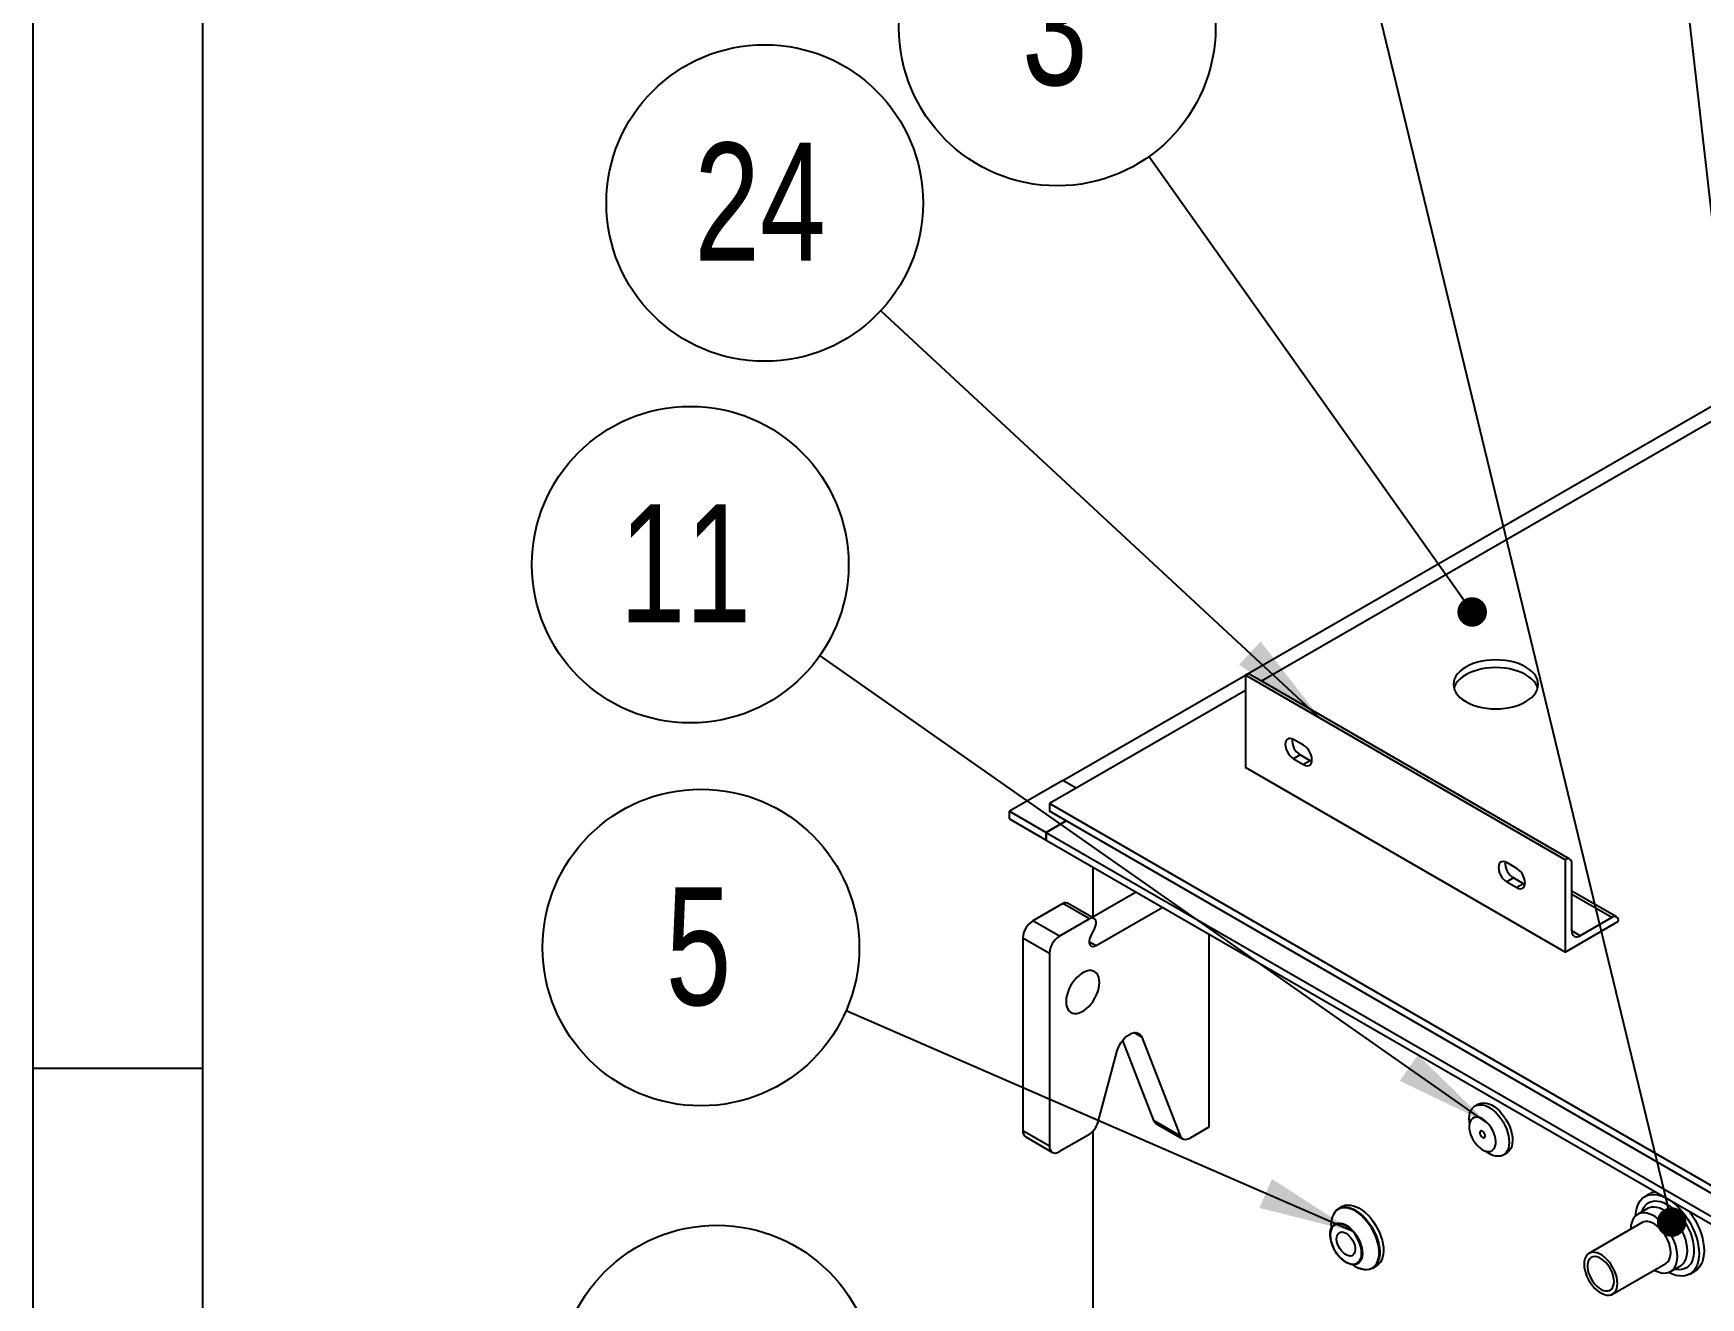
# Model space of a CAD drawing. Header units: inches. Extents: x 1 to 529, y 1 to 374.
# Drawn here: x 0.6 to 47.79, y 306.59 to 342.37 of the extents above; entities that cross this region are included whole.
import ezdxf

# ---------------------------------------------------------------- set-up
doc = ezdxf.new("R2010")
doc.units = ezdxf.units.IN
doc.header["$LTSCALE"] = 32
doc.header["$MEASUREMENT"] = 0
doc.layers.add('FORMAT', color=7, linetype='Continuous')
doc.styles.add('SLDTEXTSTYLE0', font='TXT', dxfattribs={"width": 0.75})
doc.dimstyles.new('SLDDIMSTYLE5', dxfattribs={"dimtxt": 0.18, "dimasz": 2.71875, "dimexe": 0, "dimexo": 0.0625, "dimgap": 0, "dimtad": 0, "dimtih": 1, "dimtoh": 1, "dimdec": 0, "dimrnd": 1e-09, "dimzin": 0, "dimdsep": 46, "dimtxsty": 'Standard', "dimsah": 1, "dimcen": 0.09, "dimadec": 0, "dimazin": 0, "dimtfac": 2.71875, "dimtdec": 0, "dimtofl": 0, "dimtmove": 0, "dimatfit": 3, "dimfxl": 0, "dimfrac": 2, "dimtolj": 1, "dimtzin": 0, "dimarcsym": 0})
doc.dimstyles.new('SLDDIMSTYLE6', dxfattribs={"dimtxt": 0.18, "dimasz": 0.836538, "dimexe": 0, "dimexo": 0.0625, "dimgap": 0, "dimtad": 0, "dimtih": 1, "dimtoh": 1, "dimdec": 0, "dimrnd": 1e-09, "dimzin": 0, "dimdsep": 46, "dimtxsty": 'Standard', "dimblk1": 'DOT', "dimblk2": 'DOT', "dimsah": 1, "dimcen": 0.09, "dimadec": 0, "dimazin": 0, "dimtfac": 0.836538, "dimtdec": 0, "dimtofl": 0, "dimtmove": 0, "dimatfit": 3, "dimldrblk": 'DOT', "dimfxl": 0, "dimfrac": 2, "dimtolj": 1, "dimtzin": 0, "dimarcsym": 0})

# ---------------------------------------------------------------- blocks, each defined once
blk = doc.blocks.new('Drawing View43')
at = {"color": 7, "linetype": 'Continuous', "lineweight": 25}
for p, q in [((-7.435, 28.694), (13.886, 41.002)), ((13.709, 40.465), (-6.992, 28.514)), ((-12.614, 25.704), (-7.447, 28.687)), ((1.604, 23.462), (-7.447, 28.687)), ((1.604, 23.462), (-7.447, 28.687)), ((-7.447, 28.687), (-7.447, 28.687)), ((-7.447, 28.687), (-7.447, 26.074)), ((1.737, 23.476), (-7.314, 28.701)), ((-7.447, 28.251), (-12.991, 25.051)), ((-5.797, 26.7), (-6.08, 26.864)), ((-5.892, 26.428), (-6.08, 26.319)), ((-5.609, 26.265), (-5.892, 26.428)), ((1.604, 20.849), (-7.447, 26.074)), ((-6.08, 26.319), (-5.797, 26.156)), ((-5.609, 26.265), (-5.797, 26.156)), ((-5.566, 26.245), (-5.609, 26.265)), ((-12.614, 25.704), (-14.122, 24.833)), ((-12.237, 25.486), (-12.614, 25.704)), ((-12.237, 25.486), (-12.614, 25.704)), ((26.984, 1.974), (-12.991, 25.051)), ((-12.991, 25.051), (-12.991, 24.833)), ((-14.122, 24.616), (-14.122, 24.833)), ((-14.122, 24.833), (-13.085, 24.235)), ((-14.122, 24.616), (-13.085, 24.017)), ((-13.085, 24.235), (-12.52, 24.561)), ((-12.52, 24.561), (-13.085, 24.235)), ((26.984, 1.756), (-12.991, 24.833)), ((-13.085, 24.017), (-13.085, 24.235)), ((-13.085, 24.235), (-13.085, 24.017)), ((-13.085, 24.235), (25.947, 1.702)), ((-13.085, 24.017), (25.947, 1.484)), ((-11.765, 23.255), (-11.765, 21.84)), ((0.237, 23.217), (-0.046, 23.38)), ((1.604, 23.462), (1.604, 23.462)), ((1.604, 23.462), (1.604, 20.849)), ((1.792, 21.448), (1.792, 23.354)), ((0.142, 22.945), (-0.046, 22.836)), ((-0.046, 22.836), (0.237, 22.673)), ((0.425, 22.782), (0.142, 22.945)), ((0.425, 22.782), (0.237, 22.673)), ((0.468, 22.761), (0.425, 22.782)), ((-12.614, 22.221), (-13.462, 21.731)), ((-11.86, 21.786), (-12.614, 22.221)), ((-11.726, 21.799), (-12.481, 22.234)), ((-10.54, 22.547), (-11.781, 21.831)), ((3.057, 21.842), (1.792, 22.572)), ((2.924, 21.829), (1.792, 22.482)), ((-12.708, 21.296), (-13.462, 21.731)), ((-11.86, 21.786), (-12.708, 21.296)), ((-9.785, 22.112), (-11.671, 21.023)), ((1.604, 20.849), (3.112, 21.72)), ((2.924, 21.829), (2.028, 21.312)), ((3.112, 21.72), (3.112, 21.72)), ((-12.991, 20.806), (-13.745, 21.241)), ((-13.745, 21.241), (-13.745, 15.798)), ((-11.822, 21.285), (-11.709, 21.524)), ((-8.466, 15.906), (-8.466, 21.35)), ((2.028, 21.312), (1.792, 21.448)), ((-12.991, 20.806), (-12.991, 15.362)), ((-11.671, 21.023), (-11.86, 21.132)), ((-10.374, 18.438), (-10.598, 18.568)), ((-10.374, 18.438), (-9.288, 15.646)), ((-11.615, 16.044), (-11.082, 18.029)), ((-10.923, 18.345), (-10.042, 16.081)), ((-0.852, 16.545), (-0.946, 16.491)), ((-9.288, 15.646), (-10.042, 16.081)), ((-13.745, 15.798), (-12.991, 15.362)), ((-13.662, 15.614), (-12.908, 15.179)), ((-11.881, 15.676), (-12.708, 15.199)), ((-11.765, 15.772), (-11.765, -32.052)), ((-9.976, 16), (-9.222, 15.565)), ((-9.022, 15.585), (-8.466, 15.906)), ((-0.146, 15.105), (-0.052, 15.16)), ((4.006, 14.01), (3.865, 13.929)), ((-4.708, 13.644), (-4.813, 13.584)), ((3.937, 13.586), (3.654, 13.422)), ((3.788, 13.191), (2.279, 12.321)), ((-4.421, 12.003), (-4.34, 11.951)), ((-3.842, 11.902), (-3.738, 11.963)), ((2.946, 11.166), (4.454, 12.037)), ((4.588, 11.806), (4.87, 11.969)), ((5.131, 11.735), (5.273, 11.816))]:
    blk.add_line(p, q, dxfattribs=at)
at = {"color": 7, "linetype": 'Continuous', "lineweight": 25, "flags": 128}
for points in [[(-1.206, 28.915), (-1.296, 28.857), (-1.373, 28.794), (-1.439, 28.726), (-1.49, 28.654), (-1.527, 28.58), (-1.55, 28.503), (-1.557, 28.426), (-1.55, 28.348), (-1.527, 28.271), (-1.49, 28.197), (-1.439, 28.125), (-1.373, 28.057), (-1.296, 27.994), (-1.206, 27.936), (-1.106, 27.884), (-0.996, 27.839), (-0.878, 27.801), (-0.754, 27.772), (-0.624, 27.75), (-0.492, 27.737), (-0.357, 27.733), (-0.223, 27.737), (-0.09, 27.75), (0.039, 27.772), (0.163, 27.801), (0.281, 27.839), (0.391, 27.884), (0.491, 27.936), (0.581, 27.994), (0.659, 28.057), (0.724, 28.125), (0.775, 28.197), (0.813, 28.271), (0.835, 28.348), (0.843, 28.426), (0.835, 28.503), (0.813, 28.58), (0.775, 28.654), (0.724, 28.726), (0.659, 28.794), (0.581, 28.857), (0.491, 28.915), (0.391, 28.967), (0.281, 29.012), (0.163, 29.05), (0.039, 29.079), (-0.09, 29.101), (-0.223, 29.114), (-0.357, 29.118), (-0.492, 29.114), (-0.624, 29.101), (-0.754, 29.079), (-0.878, 29.05), (-0.996, 29.012), (-1.106, 28.967), (-1.206, 28.915)], [(0.828, 28.317), (0.813, 28.362), (0.775, 28.437), (0.724, 28.508), (0.659, 28.576), (0.581, 28.64), (0.491, 28.698), (0.391, 28.749), (0.281, 28.794), (0.163, 28.832), (0.039, 28.862), (-0.09, 28.883), (-0.223, 28.896), (-0.357, 28.901), (-0.492, 28.896), (-0.624, 28.883), (-0.754, 28.862), (-0.878, 28.832), (-0.996, 28.794), (-1.106, 28.749), (-1.206, 28.698), (-1.296, 28.64), (-1.373, 28.576), (-1.439, 28.508), (-1.49, 28.437), (-1.527, 28.362), (-1.542, 28.317)], [(-6.08, 26.864), (-6.133, 26.887), (-6.182, 26.896), (-6.227, 26.889), (-6.264, 26.868), (-6.293, 26.832), (-6.31, 26.785), (-6.316, 26.728), (-6.31, 26.664), (-6.293, 26.596), (-6.264, 26.528), (-6.227, 26.464), (-6.182, 26.405), (-6.133, 26.357), (-6.08, 26.319)], [(-5.797, 26.156), (-5.745, 26.133), (-5.695, 26.124), (-5.65, 26.131), (-5.613, 26.152), (-5.585, 26.188), (-5.568, 26.235), (-5.562, 26.292), (-5.568, 26.356), (-5.585, 26.424), (-5.613, 26.492), (-5.65, 26.556), (-5.695, 26.615), (-5.745, 26.663), (-5.797, 26.7)], [(-0.046, 23.38), (-0.099, 23.404), (-0.149, 23.413), (-0.193, 23.406), (-0.231, 23.384), (-0.259, 23.349), (-0.276, 23.301), (-0.282, 23.244), (-0.276, 23.18), (-0.259, 23.113), (-0.231, 23.045), (-0.193, 22.98), (-0.149, 22.922), (-0.099, 22.873), (-0.046, 22.836)], [(0.237, 22.673), (0.289, 22.649), (0.339, 22.641), (0.384, 22.647), (0.421, 22.669), (0.449, 22.704), (0.466, 22.752), (0.472, 22.809), (0.466, 22.873), (0.449, 22.94), (0.421, 23.008), (0.384, 23.073), (0.339, 23.131), (0.289, 23.18), (0.237, 23.217)], [(-11.709, 21.524), (-11.686, 21.584), (-11.673, 21.643), (-11.672, 21.697), (-11.682, 21.743), (-11.703, 21.779), (-11.733, 21.802), (-11.771, 21.811), (-11.814, 21.805), (-11.86, 21.786)], [(-11.671, 21.023), (-11.717, 21.003), (-11.76, 20.998), (-11.798, 21.007), (-11.828, 21.03), (-11.849, 21.066), (-11.859, 21.112), (-11.857, 21.166), (-11.845, 21.225), (-11.822, 21.285)], [(-11.577, 19.989), (-11.582, 20.067), (-11.598, 20.137), (-11.623, 20.198), (-11.659, 20.248), (-11.703, 20.287), (-11.754, 20.312), (-11.812, 20.324), (-11.876, 20.323), (-11.943, 20.308), (-12.013, 20.28), (-12.083, 20.239), (-12.153, 20.187), (-12.22, 20.124), (-12.284, 20.052), (-12.342, 19.973), (-12.394, 19.888), (-12.438, 19.799), (-12.473, 19.708), (-12.499, 19.617), (-12.514, 19.529), (-12.52, 19.445), (-12.514, 19.367), (-12.499, 19.296), (-12.473, 19.236), (-12.438, 19.185), (-12.394, 19.147), (-12.342, 19.122), (-12.284, 19.109), (-12.22, 19.111), (-12.153, 19.126), (-12.083, 19.154), (-12.013, 19.194), (-11.943, 19.247), (-11.876, 19.31), (-11.812, 19.382), (-11.754, 19.461), (-11.703, 19.546), (-11.659, 19.635), (-11.623, 19.726), (-11.598, 19.817), (-11.582, 19.905), (-11.577, 19.989)], [(-11.082, 18.029), (-11.054, 18.114), (-11.017, 18.198), (-10.97, 18.278), (-10.916, 18.353), (-10.857, 18.419), (-10.794, 18.475), (-10.728, 18.519), (-10.663, 18.55), (-10.6, 18.567), (-10.54, 18.57), (-10.486, 18.557), (-10.44, 18.531), (-10.402, 18.491), (-10.374, 18.438)], [(-1.102, 15.999), (-1.107, 16.042), (-1.112, 16.133), (-1.105, 16.219), (-1.089, 16.296), (-1.062, 16.364), (-1.025, 16.422), (-0.98, 16.468), (-0.926, 16.501), (-0.866, 16.521), (-0.799, 16.528), (-0.728, 16.522), (-0.653, 16.501), (-0.577, 16.468), (-0.5, 16.422)], [(-0.852, 16.545), (-0.832, 16.555), (-0.772, 16.576), (-0.705, 16.583), (-0.634, 16.576), (-0.559, 16.556), (-0.483, 16.523), (-0.405, 16.477)], [(-0.765, 15.273), (-0.701, 15.236), (-0.638, 15.213), (-0.578, 15.203), (-0.522, 15.207), (-0.473, 15.225), (-0.431, 15.256), (-0.397, 15.3), (-0.374, 15.355), (-0.36, 15.419), (-0.358, 15.491), (-0.366, 15.569), (-0.385, 15.651), (-0.414, 15.734), (-0.452, 15.815), (-0.498, 15.893), (-0.552, 15.964), (-0.61, 16.028), (-0.672, 16.082), (-0.736, 16.125), (-0.799, 16.156), (-0.861, 16.172), (-0.919, 16.175), (-0.972, 16.164), (-1.018, 16.14), (-1.056, 16.102), (-1.085, 16.053), (-1.103, 15.993), (-1.111, 15.924), (-1.108, 15.848), (-1.095, 15.768), (-1.071, 15.686), (-1.037, 15.604), (-0.995, 15.524), (-0.945, 15.449), (-0.889, 15.381), (-0.828, 15.322), (-0.765, 15.273)], [(-0.5, 16.422), (-0.423, 16.365), (-0.349, 16.297), (-0.279, 16.22), (-0.213, 16.135), (-0.154, 16.043), (-0.102, 15.947), (-0.059, 15.848), (-0.024, 15.749), (0.001, 15.65), (0.015, 15.554), (0.02, 15.463), (0.013, 15.377), (-0.003, 15.3), (-0.03, 15.232), (-0.067, 15.174), (-0.112, 15.128), (-0.165, 15.095), (-0.226, 15.075), (-0.293, 15.068), (-0.364, 15.074), (-0.438, 15.095), (-0.515, 15.128), (-0.592, 15.174), (-0.65, 15.216)], [(-0.405, 16.477), (-0.329, 16.419), (-0.255, 16.351), (-0.185, 16.274), (-0.119, 16.189), (-0.06, 16.098), (-0.008, 16.002), (0.036, 15.903), (0.07, 15.803), (0.095, 15.704), (0.11, 15.608), (0.114, 15.517), (0.108, 15.432), (0.091, 15.354), (0.064, 15.286), (0.028, 15.229), (-0.018, 15.183), (-0.052, 15.16)], [(-9.288, 15.646), (-9.27, 15.611), (-9.246, 15.583), (-9.218, 15.562), (-9.184, 15.55), (-9.147, 15.546), (-9.107, 15.551), (-9.065, 15.564), (-9.022, 15.585)], [(-0.741, 15.605), (-0.711, 15.592), (-0.685, 15.594), (-0.667, 15.61), (-0.659, 15.638), (-0.662, 15.674), (-0.677, 15.712), (-0.7, 15.747), (-0.728, 15.773), (-0.758, 15.786), (-0.784, 15.784), (-0.802, 15.768), (-0.81, 15.74), (-0.807, 15.704), (-0.792, 15.666), (-0.769, 15.631), (-0.741, 15.605)], [(-12.991, 15.362), (-12.986, 15.302), (-12.969, 15.25), (-12.943, 15.208), (-12.908, 15.179), (-12.865, 15.163), (-12.816, 15.161), (-12.763, 15.173), (-12.708, 15.199)], [(-4.708, 13.644), (-4.685, 13.656), (-4.619, 13.68), (-4.548, 13.689), (-4.471, 13.686), (-4.39, 13.669), (-4.307, 13.639), (-4.223, 13.596)], [(3.603, 13.385), (3.608, 13.458), (3.623, 13.559), (3.649, 13.652), (3.685, 13.735), (3.731, 13.808), (3.785, 13.869), (3.848, 13.918), (3.918, 13.955), (3.995, 13.978), (4.079, 13.988), (4.167, 13.984), (4.258, 13.967), (4.353, 13.936), (4.45, 13.892), (4.547, 13.836), (4.643, 13.769), (4.738, 13.69), (4.83, 13.601), (4.918, 13.503), (5.001, 13.398), (5.078, 13.285), (5.148, 13.168), (5.211, 13.046), (5.266, 12.922), (5.311, 12.797), (5.347, 12.672), (5.373, 12.549), (5.389, 12.43), (5.394, 12.315), (5.389, 12.206), (5.373, 12.104), (5.347, 12.011), (5.311, 11.928), (5.266, 11.855), (5.211, 11.794), (5.148, 11.745), (5.078, 11.709), (5.001, 11.685), (4.918, 11.676), (4.83, 11.68), (4.738, 11.697), (4.643, 11.727), (4.547, 11.771), (4.53, 11.78)], [(3.773, 13.491), (3.791, 13.543), (3.827, 13.617), (3.873, 13.679), (3.927, 13.73), (3.989, 13.768), (4.058, 13.793), (4.134, 13.805), (4.215, 13.802), (4.299, 13.787), (4.387, 13.757), (4.476, 13.715), (4.565, 13.661), (4.653, 13.594), (4.74, 13.517), (4.822, 13.431), (4.901, 13.336), (4.973, 13.234), (5.039, 13.126), (5.098, 13.014), (5.148, 12.9), (5.188, 12.784), (5.219, 12.67), (5.24, 12.557), (5.251, 12.449), (5.251, 12.345), (5.24, 12.249), (5.219, 12.161), (5.188, 12.082), (5.148, 12.014), (5.098, 11.957), (5.039, 11.913), (4.973, 11.881), (4.901, 11.863), (4.822, 11.858), (4.74, 11.867), (4.707, 11.874)], [(-4.34, 11.951), (-4.255, 11.908), (-4.171, 11.878), (-4.09, 11.862), (-4.013, 11.859), (-3.941, 11.87), (-3.875, 11.895), (-3.817, 11.933), (-3.767, 11.984), (-3.726, 12.047), (-3.694, 12.12), (-3.673, 12.203), (-3.662, 12.295), (-3.662, 12.394), (-3.673, 12.498), (-3.694, 12.605), (-3.726, 12.715), (-3.767, 12.825), (-3.817, 12.934), (-3.875, 13.039), (-3.941, 13.14), (-4.013, 13.234), (-4.09, 13.321), (-4.171, 13.398), (-4.255, 13.465), (-4.34, 13.52), (-4.426, 13.563), (-4.509, 13.593), (-4.591, 13.61), (-4.668, 13.612), (-4.74, 13.601), (-4.806, 13.576), (-4.864, 13.538), (-4.914, 13.487), (-4.927, 13.47)], [(-4.92, 13.485), (-4.875, 13.537), (-4.82, 13.579), (-4.758, 13.609), (-4.689, 13.626), (-4.615, 13.629), (-4.536, 13.619), (-4.454, 13.595), (-4.37, 13.559), (-4.285, 13.51), (-4.202, 13.449), (-4.12, 13.378), (-4.041, 13.298), (-3.966, 13.208), (-3.897, 13.112), (-3.835, 13.01), (-3.78, 12.905), (-3.733, 12.796), (-3.696, 12.687), (-3.668, 12.579), (-3.649, 12.473), (-3.642, 12.371), (-3.644, 12.275), (-3.657, 12.187), (-3.68, 12.106), (-3.713, 12.035), (-3.756, 11.975), (-3.807, 11.927), (-3.865, 11.89), (-3.931, 11.867), (-4.003, 11.857), (-4.08, 11.861), (-4.16, 11.878), (-4.232, 11.903)], [(-4.223, 13.596), (-4.139, 13.542), (-4.055, 13.476), (-3.975, 13.4), (-3.898, 13.314), (-3.826, 13.222), (-3.76, 13.122), (-3.702, 13.018), (-3.651, 12.911), (-3.608, 12.802), (-3.576, 12.693), (-3.552, 12.586), (-3.539, 12.482), (-3.537, 12.383), (-3.545, 12.291), (-3.563, 12.206), (-3.591, 12.13), (-3.628, 12.064), (-3.675, 12.01), (-3.73, 11.967), (-3.738, 11.963)], [(4.781, 12.233), (4.776, 12.332), (4.76, 12.435), (4.735, 12.54), (4.699, 12.647), (4.655, 12.754), (4.602, 12.858), (4.542, 12.958), (4.475, 13.053), (4.402, 13.141), (4.325, 13.221), (4.245, 13.291), (4.162, 13.351), (4.08, 13.399), (3.997, 13.434), (3.917, 13.457), (3.84, 13.466), (3.767, 13.462), (3.7, 13.444), (3.64, 13.413), (3.587, 13.37), (3.543, 13.315), (3.507, 13.249), (3.482, 13.173), (3.466, 13.088), (3.461, 13.003)], [(4.592, 12.342), (4.587, 12.426), (4.571, 12.514), (4.546, 12.605), (4.51, 12.696), (4.467, 12.785), (4.415, 12.87), (4.357, 12.949), (4.293, 13.021), (4.226, 13.084), (4.156, 13.137), (4.086, 13.177), (4.016, 13.205), (3.949, 13.22), (3.885, 13.222), (3.827, 13.209), (3.788, 13.191)], [(4.87, 11.969), (4.885, 11.978), (4.938, 12.021), (4.982, 12.076), (5.017, 12.143), (5.043, 12.219), (5.059, 12.304), (5.064, 12.396), (5.059, 12.495), (5.043, 12.598), (5.017, 12.704), (4.982, 12.811), (4.938, 12.917), (4.885, 13.021), (4.825, 13.122), (4.757, 13.217), (4.685, 13.305), (4.608, 13.384), (4.527, 13.455), (4.445, 13.514), (4.362, 13.562), (4.28, 13.597), (4.2, 13.62), (4.123, 13.629), (4.05, 13.625), (3.983, 13.607), (3.937, 13.586)], [(5.122, 13.506), (5.142, 13.479), (5.219, 13.367), (5.29, 13.249), (5.353, 13.128), (5.407, 13.004), (5.452, 12.878), (5.488, 12.754), (5.514, 12.631), (5.53, 12.511), (5.535, 12.396), (5.53, 12.288), (5.514, 12.186), (5.488, 12.093), (5.452, 12.01), (5.407, 11.937), (5.353, 11.876), (5.29, 11.827), (5.273, 11.816)], [(-4.592, 12.064), (-4.661, 12.11), (-4.729, 12.168), (-4.794, 12.235), (-4.854, 12.311), (-4.908, 12.394), (-4.955, 12.481), (-4.993, 12.571), (-5.021, 12.661), (-5.04, 12.749), (-5.048, 12.834), (-5.045, 12.913), (-5.032, 12.985), (-5.008, 13.047), (-4.975, 13.099), (-4.932, 13.138), (-4.882, 13.165), (-4.871, 13.169)], [(-4.601, 13.098), (-4.669, 13.131), (-4.737, 13.152), (-4.801, 13.158), (-4.86, 13.15), (-4.913, 13.129), (-4.958, 13.094), (-4.995, 13.046), (-5.021, 12.987), (-5.038, 12.919), (-5.043, 12.842), (-5.038, 12.759), (-5.036, 12.744)], [(-4.871, 13.169), (-4.825, 13.179), (-4.762, 13.178), (-4.696, 13.164), (-4.626, 13.137), (-4.557, 13.096), (-4.487, 13.044), (-4.421, 12.981), (-4.358, 12.909), (-4.301, 12.83), (-4.251, 12.745), (-4.208, 12.656), (-4.175, 12.566), (-4.151, 12.476), (-4.138, 12.389), (-4.135, 12.307), (-4.143, 12.232), (-4.162, 12.165), (-4.19, 12.107), (-4.228, 12.062)], [(-4.6, 12.891), (-4.547, 12.854), (-4.496, 12.806), (-4.449, 12.749), (-4.409, 12.686), (-4.376, 12.618), (-4.352, 12.549), (-4.339, 12.481), (-4.336, 12.418), (-4.344, 12.362), (-4.363, 12.315), (-4.391, 12.279), (-4.428, 12.255), (-4.472, 12.245), (-4.521, 12.249), (-4.573, 12.267), (-4.627, 12.298), (-4.679, 12.341), (-4.728, 12.393), (-4.772, 12.454), (-4.809, 12.52), (-4.837, 12.589), (-4.856, 12.657), (-4.864, 12.723), (-4.861, 12.783), (-4.848, 12.835), (-4.824, 12.877), (-4.791, 12.906), (-4.751, 12.923), (-4.704, 12.926), (-4.653, 12.915), (-4.6, 12.891)], [(-4.172, 12.208), (-4.162, 12.253), (-4.157, 12.33), (-4.162, 12.413), (-4.179, 12.501), (-4.205, 12.59), (-4.242, 12.68), (-4.287, 12.767), (-4.34, 12.85), (-4.399, 12.926), (-4.463, 12.993), (-4.531, 13.051), (-4.6, 13.098), (-4.601, 13.098)], [(3.084, 11.471), (3.079, 11.555), (3.063, 11.644), (3.037, 11.734), (3.002, 11.825), (2.958, 11.914), (2.906, 11.999), (2.848, 12.079), (2.785, 12.15), (2.717, 12.213), (2.648, 12.266), (2.577, 12.306), (2.508, 12.334), (2.44, 12.349), (2.377, 12.351), (2.319, 12.338), (2.267, 12.313), (2.223, 12.275), (2.188, 12.225), (2.162, 12.164), (2.146, 12.093), (2.141, 12.015), (2.146, 11.931), (2.162, 11.843), (2.188, 11.752), (2.223, 11.661), (2.267, 11.572), (2.319, 11.487), (2.377, 11.408), (2.44, 11.336), (2.508, 11.273), (2.577, 11.221), (2.648, 11.18), (2.717, 11.152), (2.785, 11.137), (2.848, 11.136), (2.906, 11.148), (2.958, 11.173), (3.002, 11.212), (3.037, 11.262), (3.063, 11.323), (3.079, 11.393), (3.084, 11.471)], [(4.454, 12.037), (4.467, 12.044), (4.51, 12.083), (4.546, 12.133), (4.571, 12.194), (4.587, 12.264), (4.592, 12.342)], [(-4.6, 12.074), (-4.531, 12.041), (-4.463, 12.02), (-4.399, 12.014), (-4.34, 12.022), (-4.287, 12.043), (-4.242, 12.078), (-4.205, 12.126), (-4.179, 12.185), (-4.172, 12.208)], [(-4.228, 12.062), (-4.228, 12.062), (-4.275, 12.028), (-4.329, 12.008), (-4.389, 12.001), (-4.454, 12.009), (-4.522, 12.03), (-4.592, 12.064)], [(2.99, 11.525), (2.984, 11.602), (2.968, 11.683), (2.942, 11.766), (2.906, 11.847), (2.862, 11.926), (2.81, 12), (2.753, 12.066), (2.692, 12.123), (2.628, 12.169), (2.565, 12.203), (2.502, 12.223), (2.443, 12.23), (2.388, 12.223), (2.34, 12.202), (2.3, 12.167), (2.269, 12.121), (2.248, 12.064), (2.237, 11.997), (2.237, 11.923), (2.248, 11.844), (2.269, 11.762), (2.3, 11.68), (2.34, 11.599), (2.388, 11.523), (2.443, 11.452), (2.502, 11.391), (2.565, 11.339), (2.628, 11.299), (2.692, 11.272), (2.753, 11.258), (2.81, 11.258), (2.862, 11.272), (2.906, 11.3), (2.942, 11.341), (2.968, 11.393), (2.984, 11.455), (2.99, 11.525)], [(4.128, 11.848), (4.162, 11.829), (4.245, 11.794), (4.325, 11.771), (4.402, 11.762), (4.475, 11.766), (4.542, 11.784), (4.602, 11.815), (4.655, 11.858), (4.699, 11.913), (4.735, 11.979), (4.76, 12.055), (4.776, 12.141), (4.781, 12.233)]]:
    blk.add_lwpolyline(points, dxfattribs=at)
at = {"color": 7, "linetype": 'Continuous', "lineweight": 25}
for centre, radius, start, end in [((-7.369, 28.578), 0.134, 65.6929, 125.6176), ((-5.632, 26.847), 0.492, 175.6626, 238.2299), ((0.402, 23.364), 0.492, 175.6626, 238.2299), ((1.677, 23.372), 0.116, 350.786, 129.2033), ((-12.536, 22.118), 0.129, 64.3427, 126.9678), ((-13.131, 21.213), 0.615, 122.6055, 177.3945), ((2.997, 21.739), 0.116, 350.786, 129.2033), ((-12.377, 20.778), 0.615, 122.6055, 177.3945), ((1.936, 21.425), 0.146, 170.786, 309.2033), ((-9.896, 16.132), 0.154, 199.4518, 238.767), ((-13.549, 15.776), 0.197, 173.7012, 234.9867), ((-12.22, 16.201), 0.625, 302.89, 345.3977), ((4.226, 13.626), 0.443, 98.9691, 119.7414), ((-4.367, 13.13), 0.656, 148.7364, 188.5544), ((-4.072, 12.895), 0.976, 188.8808, 237.2085)]:
    blk.add_arc(centre, radius, start, end, dxfattribs=at)
for points, knots in [([(-4.996, 13.076), (-4.996, 13.076), (-4.995, 13.078), (-4.998, 13.069), (-5.001, 13.06), (-5.006, 13.05), (-5.007, 13.05)], [0, 0, 0, 0, 0.011812, 0.488844, 0.99374, 1, 1, 1, 1]), ([(-4.401, 12.002), (-4.401, 12.002), (-4.389, 12.002), (-4.377, 11.999), (-4.375, 11.999), (-4.374, 11.999)], [0, 0, 0, 0, 0.041695, 0.564822, 1, 1, 1, 1]), ([(-4.338, 11.949), (-4.324, 11.941), (-4.292, 11.923), (-4.26, 11.91), (-4.243, 11.903)], [0, 0, 0, 0, 0.445299, 1, 1, 1, 1])]:
    blk.add_open_spline(points, degree=3, knots=knots, dxfattribs=at)
blk = doc.blocks.new('SW_NOTE_0_30')
at = {"layer": 'FORMAT', "color": 0}
blk.add_circle((-2.594, 3.654), 4.481, dxfattribs=at)
at = {"layer": 'FORMAT', "color": 0, "insert": (-2.661, 5.358), "char_height": 3.333, "attachment_point": 2, "style": 'SLDTEXTSTYLE0'}
blk.add_mtext('3', dxfattribs=at)
blk = doc.blocks.new('_Dot')
at = {"color": 0, "linetype": 'ByBlock', "lineweight": -2}
blk.add_line((-0.5, 0), (-1, 0), dxfattribs=at)
at = {"color": 0, "linetype": 'ByBlock', "const_width": 0.5}
blk.add_lwpolyline([(-0.25, 0, 1), (0.25, 0, 1)], format="xyb", close=True, dxfattribs=at)
blk = doc.blocks.new('SW_NOTE_0_31')
at = {"layer": 'FORMAT', "color": 0}
blk.add_circle((-3.285, 3.048), 4.481, dxfattribs=at)
at = {"layer": 'FORMAT', "color": 0, "insert": (-3.419, 4.752), "char_height": 3.3333, "attachment_point": 2, "style": 'SLDTEXTSTYLE0'}
blk.add_mtext('24', dxfattribs=at)
blk = doc.blocks.new('SW_NOTE_0_39')
at = {"layer": 'FORMAT', "color": 0}
blk.add_circle((-4.432, 0.661), 4.481, dxfattribs=at)
at = {"layer": 'FORMAT', "color": 0, "insert": (-4.566, 2.365), "char_height": 3.3333, "attachment_point": 2, "style": 'SLDTEXTSTYLE0'}
blk.add_mtext('14', dxfattribs=at)
blk = doc.blocks.new('SW_NOTE_0_40')
at = {"layer": 'FORMAT', "color": 0}
blk.add_circle((-4.108, 1.789), 4.481, dxfattribs=at)
at = {"layer": 'FORMAT', "color": 0, "insert": (-4.176, 3.493), "char_height": 3.333, "attachment_point": 2, "style": 'SLDTEXTSTYLE0'}
blk.add_mtext('5', dxfattribs=at)
blk = doc.blocks.new('SW_NOTE_0_41')
at = {"layer": 'FORMAT', "color": 0}
blk.add_circle((-3.67, 2.571), 4.481, dxfattribs=at)
at = {"layer": 'FORMAT', "color": 0, "insert": (-3.805, 4.275), "char_height": 3.3333, "attachment_point": 2, "style": 'SLDTEXTSTYLE0'}
blk.add_mtext('11', dxfattribs=at)

msp = doc.modelspace()

# ---------------------------------------------------------------- linework, layer by layer
at = {"color": 7, "linetype": 'Continuous', "lineweight": 25}
for p, q in [((0.598, 0.598), (0.598, 373.575)), ((5.398, 5.398), (5.398, 368.775)), ((5.398, 313.071), (0.598, 313.071))]:
    msp.add_line(p, q, dxfattribs=at)

# ---------------------------------------------------------------- block references
msp.add_blockref('Drawing View43', (42.348, 295.519), dxfattribs=at)
at = {"layer": 'FORMAT'}
for name, p in [('SW_NOTE_0_30', (32.171, 338.882)), ('SW_NOTE_0_31', (24.583, 334.521)), ('SW_NOTE_0_41', (22.861, 324.762)), ('SW_NOTE_0_40', (23.601, 314.707)), ('SW_NOTE_0_39', (24.376, 303.492))]:
    msp.add_blockref(name, p, dxfattribs=at)

# ---------------------------------------------------------------- leaders
for points, dimstyle in [([(50.357, 317.419), (46.942, 347.415)], 'SLDDIMSTYLE6'), ([(46.968, 308.725), (38.608, 343.298)], 'SLDDIMSTYLE6'), ([(41.321, 325.994), (32.171, 338.882)], 'SLDDIMSTYLE6'), ([(37.022, 322.982), (24.583, 334.521)], 'SLDDIMSTYLE5'), ([(41.756, 311.529), (22.861, 324.762)], 'SLDDIMSTYLE5'), ([(37.971, 308.451), (23.601, 314.707)], 'SLDDIMSTYLE5')]:
    msp.add_leader(points, dimstyle=dimstyle, dxfattribs=at)

doc.saveas('drawing.dxf')
